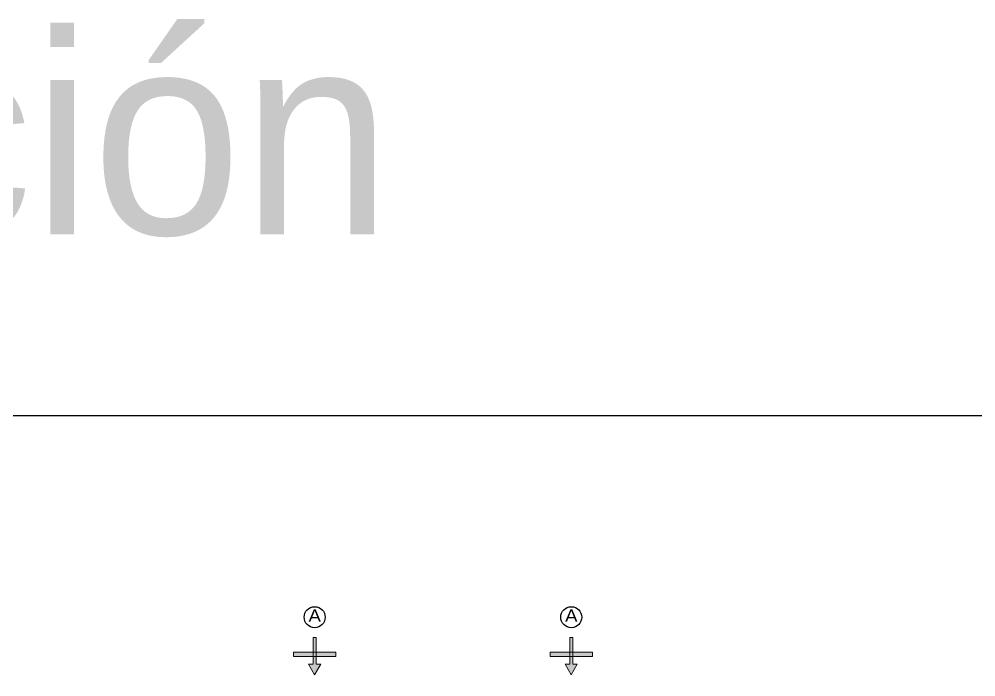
# Model space of a CAD drawing. Header units: millimetres. Extents: x 441156 to 441876, y 4514765 to 4515211.
# Drawn here: x 441305.64 to 441317.02, y 4515045.35 to 4515053.17 of the extents above; entities that cross this region are included whole.
import ezdxf
from ezdxf.enums import TextEntityAlignment as Align

# ---------------------------------------------------------------- set-up
doc = ezdxf.new("R2010")
doc.units = ezdxf.units.MM
doc.layers.add('01_cartela', color=6, linetype='Continuous', plot=False)
doc.layers.add('01_textos', color=7, linetype='Continuous')
doc.layers.add('Instalaciones_ventilación_texto', color=7, linetype='Continuous')
doc.styles.add('Century Gothic_6', font='', dxfattribs={"height": 11})
doc.styles.add('NIEVES2', font='sanss___.ttf')
doc.styles.get('Century Gothic_6').set_extended_font_data('Century Gothic')

msp = doc.modelspace()

# ---------------------------------------------------------------- hatches: boundary and pattern name
at = {"layer": 'Instalaciones_ventilación_texto', "lineweight": 0}
for points in [[(441309.17497654, 4515045.81504471), (441309.17503985, 4515045.49692569), (441309.22885698, 4515045.49693641), (441309.1571258, 4515045.37134883), (441309.08534464, 4515045.49690784), (441309.13916177, 4515045.49691855), (441309.13909845, 4515045.81503757)], [(441312.22499147, 4515045.81504471), (441312.22505479, 4515045.4969257), (441312.27887191, 4515045.49693641), (441312.20714074, 4515045.37134883), (441312.13535958, 4515045.49690784), (441312.1891767, 4515045.49691855), (441312.18911338, 4515045.81503757)], [(441309.40821908, 4515045.63928851), (441309.40822907, 4515045.58905919), (441308.90593589, 4515045.58895922), (441308.90592589, 4515045.63918854)], [(441312.45823401, 4515045.63928851), (441312.45824401, 4515045.58905919), (441311.95595083, 4515045.58895922), (441311.95594083, 4515045.63918854)]]:
    msp.add_hatch(color=10, dxfattribs=at).paths.add_polyline_path(points)

# ---------------------------------------------------------------- linework, layer by layer
at = {"layer": '01_cartela', "color": 3}
msp.add_lwpolyline([(441294.27109342, 4515048.45299148), (441294.27109342, 4515026.91796746), (441324.90908148, 4515026.91796746), (441324.90908148, 4515048.45299148)], close=True, dxfattribs=at)
at = {"layer": '01_textos'}
for centre in [(441309.15702416, 4515046.05655435, -0.00000155), (441312.2070391, 4515046.05655435, 0.0000012)]:
    msp.add_circle(centre, 0.12523844, dxfattribs=at)
at = {"layer": 'Instalaciones_ventilación_texto', "color": 10, "lineweight": 0}
for points in [[(441309.17497654, 4515045.81504471), (441309.17503985, 4515045.49692569), (441309.22885698, 4515045.49693641), (441309.1571258, 4515045.37134883), (441309.08534464, 4515045.49690784), (441309.13916177, 4515045.49691855), (441309.13909845, 4515045.81503757)], [(441312.22499147, 4515045.81504471), (441312.22505479, 4515045.4969257), (441312.27887191, 4515045.49693641), (441312.20714074, 4515045.37134883), (441312.13535958, 4515045.49690784), (441312.1891767, 4515045.49691855), (441312.18911338, 4515045.81503757)], [(441309.40821908, 4515045.63928851), (441309.40822907, 4515045.58905919), (441308.90593589, 4515045.58895922), (441308.90592589, 4515045.63918854)], [(441312.45823401, 4515045.63928851), (441312.45824401, 4515045.58905919), (441311.95595083, 4515045.58895922), (441311.95594083, 4515045.63918854)]]:
    msp.add_lwpolyline(points, close=True, dxfattribs=at)

# ---------------------------------------------------------------- texts
at = {"layer": '01_cartela', "color": 3, "insert": (441294.95035643, 4515053.00461185), "char_height": 2.3928733831, "width": 70.1854420962, "attachment_point": 1, "style": 'Century Gothic_6'}
msp.add_mtext('ventilación', dxfattribs=at)
at = {"layer": '01_textos', "style": 'NIEVES2', "width": 1.098418}
for p, p2 in [((441309.08391966, 4515046.00150264, -0.00000155), (441309.23199569, 4515046.00153428, -0.00000155)), ((441312.13393459, 4515046.00150265, 0.0000012), (441312.28201062, 4515046.00153428, 0.0000012))]:
    msp.add_text('A', height=0.14733934, rotation=0.012239667, dxfattribs=at).set_placement(p, p2, align=Align.FIT)

doc.saveas('drawing.dxf')
